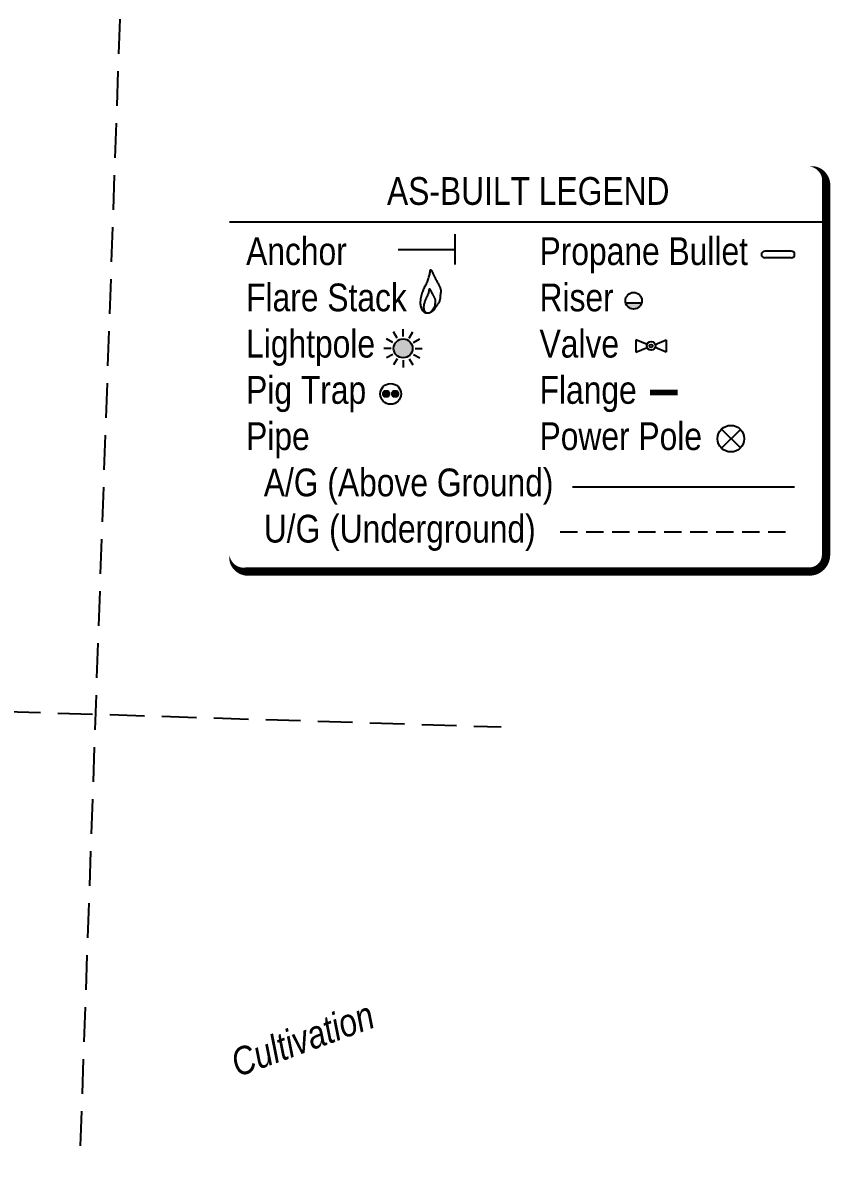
# Model space of a CAD drawing. Extents: x 338216 to 346362, y 6125251 to 6136161.
# Drawn here: x 345964.4 to 346255.4, y 6125349.4 to 6125760.3 of the extents above; entities that cross this region are included whole.
import ezdxf
from ezdxf.enums import TextEntityAlignment as Align

# ---------------------------------------------------------------- set-up
doc = ezdxf.new("R2010")
doc.units = 0
doc.header["$LTSCALE"] = 5
for name, pattern in [('foc-ACCESSROAD', [3.75, 2.5, -1.25]), ('POWERLINE5', [7.799999999999997, 2.399999999999999, -0.6, 0.6, -0.6, 0.6, -0.6, 2.399999999999999]), ('UG_PIPE', [1.875, 1.25, -0.625])]:
    doc.linetypes.add(name, pattern=pattern)
for name, color, linetype in [('AS-PIPE-AG', 44, 'Continuous'), ('AS-PIPE-UG', 44, 'UG_PIPE'), ('AS-POWER-EXISTING', 72, 'POWERLINE5'), ('AS-SYMBOL', 7, 'Continuous'), ('C-WS', 13, 'foc-ACCESSROAD'), ('CG-NOTES', 7, 'Continuous')]:
    doc.layers.add(name, color=color, linetype=linetype)
doc.layers.add('T-TEXT', color=48, linetype='Continuous', lineweight=18)
doc.styles.add('80L', font='ARIALN.TTF', dxfattribs={"height": 10})
doc.styles.add('80LS', font='ARIALNI.TTF', dxfattribs={"height": 10})

# ---------------------------------------------------------------- blocks, each defined once
blk = doc.blocks.new('as-built legend')
blk.add_hatch(color=48).paths.add_polyline_path([(38.33917678623402, 16.13317847199164), (32.52970197905961, 16.13155342135792, 0.7745966773228882)])
h = blk.add_hatch(color=48)
h.dxf.hatch_style = 1
edge = h.paths.add_edge_path()
edge.add_arc((-47.68361439403816, -0.304296726080338), 3.412457288574155, 0, 360)
at = {"layer": 'AS-SYMBOL'}
h = blk.add_hatch(color=48, dxfattribs=at)
h.dxf.hatch_style = 1
h.paths.add_polyline_path([(-52.6772293846625, -16.69717869406804, 1), (-54.9272293846625, -16.69717869406804, 1)])
h = blk.add_hatch(color=48, dxfattribs=at)
h.dxf.hatch_style = 1
h.paths.add_polyline_path([(-49.41978747485336, -16.69717869406804, 1), (-51.66978747485336, -16.69717869406804, 1)])
at = {"color": 1}
blk.add_line((-110.3326814229076, 45.2886421193798), (104.796979148683, 45.2886421193798), dxfattribs=at)
at = {"color": 48}
for p, q in [((92.28330852974977, 34.74268958876678), (82.68330852975123, 34.74268958876701)), ((92.28330852974977, 32.34268958876669), (82.68330852975123, 32.34268958876692)), ((32.52970197905961, 16.13155342135792), (38.33917678623402, 16.13317847199278)), ((-49.83794464521634, 3.427112725242296), (-51.13086765236585, 5.666521063913478)), ((-47.68361439403816, 4.004363776276023), (-47.68361439403816, 6.590209790589824)), ((-45.52928414285998, 3.427112725242296), (-44.23636113571047, 5.666521063913478)), ((-51.41502384535852, 1.850033525097842), (-53.65443218402288, 3.142956532254175)), ((-43.9522049427178, 1.850033525097842), (-41.71279660405344, 3.142956532254175)), ((36.19746200439113, 2.774019862622026), (36.19746200439113, -1.626530137378268)), ((40.25359819658843, 1.151565385742742), (36.19746200439113, 2.774019862622026)), ((43.14270081219729, 1.151565385742742), (47.19883700439095, 2.774019862622026)), ((47.19883700439095, 2.774019862622026), (47.19883700439095, -1.626530137378268)), ((-51.99227489639452, -0.304296726080338), (-54.57812091071173, -0.304296726080338)), ((-51.41502384535852, -2.458626977258518), (-53.65443218402288, -3.751549984414851)), ((-49.83794464521634, -4.035706177402972), (-51.13086765236585, -6.275114516074154)), ((-45.52928414285998, -4.035706177402972), (-44.23636113571047, -6.275114516074154)), ((-43.9522049427178, -2.458626977258518), (-41.71279660405344, -3.751549984414851)), ((-43.3749538916818, -0.304296726080338), (-40.78910787736459, -0.304296726080338)), ((36.19746200439113, -1.626530137378268), (40.25359819658843, -0.00407566049898378)), ((47.19883700439095, -1.626530137378268), (43.14270081219729, -0.00407566049898378)), ((-47.68361439403816, -4.612957228436699), (-47.68361439403816, -7.1988032427505))]:
    blk.add_line(p, q, dxfattribs=at)
at = {"color": 1, "flags": 128}
blk.add_lwpolyline([(-104.3326814229076, -80.73501589439184, 3, 3, 0), (98.79697914868302, -80.73501589439184, 3, 3, 0.414213562373095), (104.796979148683, -74.73501589439184, 3, 3, 0), (104.796979148683, 59.2886421193798, 3, 0, 0.414213562373095), (98.79697914868302, 65.2886421193798, 0, 0, 0), (-104.3326814229076, 65.2886421193798, 0, 0, 0.414213562373095), (-110.3326814229076, 59.2886421193798, 0, 0, 0), (-110.3326814229076, -74.73501589439184, 0, 3, 0.414213562373095)], format="xyseb", close=True, dxfattribs=at)
at = {"color": 48, "flags": 128}
for points in [[(-37.58391309650688, 12.69166729052631), (-37.78672911897229, 12.58905483318631), (-38.00238171782621, 12.50309656079298), (-38.22719489510928, 12.43462080928839), (-38.45749264376718, 12.38445591006712), (-38.68959896129309, 12.35343019452375), (-38.91983784518015, 12.34237199860036), (-39.14453329292155, 12.35210965141778), (-39.36000930201044, 12.38347148891808), (-39.56336990261843, 12.43721311929949), (-39.75483926472589, 12.51379927389098), (-39.93542158644414, 12.61362196082518), (-40.10612107270572, 12.73707318596098), (-40.26794192162197, 12.88454495970473), (-40.4218883426729, 13.05642929018904), (-40.56896452942237, 13.25311818554655), (-40.71017468907667, 13.47500365390988), (-40.84581993259417, 13.72244670328473), (-40.97338902459524, 13.99568435253786), (-41.08966763345234, 14.29492261131418), (-41.19144143435915, 14.62036750290099), (-41.27549609796188, 14.97222503921694), (-41.3386172994542, 15.35070123900186), (-41.37759071175606, 15.75600211644814), (-41.38920200323992, 16.18833369029562), (-41.37127404367857, 16.64668959101436), (-41.32577846524509, 17.12521392555391), (-41.25572409241795, 17.61683841259401), (-41.16411974967559, 18.11449477536189), (-41.05397426604395, 18.61111473253732), (-40.92829646372775, 19.09963000507378), (-40.79009517175291, 19.5729723161985), (-40.64237921005042, 20.02407338459125), (-40.48780207033997, 20.44787727918265), (-40.32759586783141, 20.84737745171697), (-40.16263738270209, 21.2275797019156), (-39.99380339967684, 21.59348982949996), (-39.82197069211179, 21.95011363646518), (-39.64801604473178, 22.30245691571145), (-39.47281623316667, 22.65552547150764), (-39.29724803986755, 23.01432510357517), (-39.12250357137236, 23.38264357312983), (-38.95103624193507, 23.75939651919725), (-38.7856147898965, 24.14228153320255), (-38.62900796041868, 24.52899621793949), (-38.48398449184242, 24.91723817165439), (-38.35331312478229, 25.30470499259354), (-38.23976260212658, 25.68909427672952), (-38.14610166448983, 26.0681036268561), (-38.07374987393996, 26.43823402586168), (-38.01873007153699, 26.79119999520299), (-37.97571592661552, 27.11751944780008), (-37.93938110168892, 27.40771028975178), (-37.90439925927058, 27.65229042943065), (-37.86544407096881, 27.84177777975674), (-37.81718919474952, 27.96669024682888), (-37.7543082999473, 28.01754574129336), (-37.67290911303644, 27.98845639681349), (-37.57483561406116, 27.88791125731041), (-37.46336584702658, 27.72799358972225), (-37.34177785821157, 27.52078666098714), (-37.21334968934752, 27.27837374031697), (-37.08135938216583, 27.01283809464985), (-36.94908498749282, 26.73626299092393), (-36.81980454251243, 26.46073170062482), (-36.69592551380629, 26.19579850197442), (-36.57637304234595, 25.94090173651966), (-36.45920169167948, 25.6929507548175), (-36.34246602308122, 25.44885490969864), (-36.22422060009922, 25.20552355399377), (-36.10251998173408, 24.95986604280733), (-35.97541873608134, 24.70879172442255), (-35.84097141759412, 24.44920995394386), (-35.69801992801513, 24.17908474790056), (-35.54855547866464, 23.90059877989006), (-35.39535662360504, 23.6169893826609), (-35.24120191235124, 23.33149389805658), (-35.08886989441817, 23.04734965655189), (-34.94113911932072, 22.76779399999032), (-34.80078813657383, 22.49606426339415), (-34.67059550023987, 22.23539778178565), (-34.55292239498885, 21.98819274490052), (-34.44846058931216, 21.75349076132807), (-34.35748448230879, 21.52949428754982), (-34.28026847762521, 21.31440578004731), (-34.2170869789079, 21.10642770212326), (-34.16821438752959, 20.90376251025918), (-34.13392510941048, 20.70461266321036), (-34.11449354592332, 20.50718062200576), (-34.109699947232, 20.30983213153195), (-34.11734794502263, 20.11158610621169), (-34.13474701977248, 19.91162474887278), (-34.15920664968507, 19.70913026234302), (-34.1880363152377, 19.50328484945021), (-34.21854549236014, 19.29327070847467), (-34.24804366152966, 19.07827004679166), (-34.27384030322355, 18.85746506268151), (-34.29424302970074, 18.63038567243893), (-34.31155198262059, 18.39795262121515), (-34.32906544679281, 18.16143436990205), (-34.35008169565845, 17.92209937484404), (-34.37789900947973, 17.68121609693299), (-34.41581566624518, 17.44005299478704), (-34.46712994621703, 17.1998785247506), (-34.53514012738378, 16.96196114544182), (-34.62202653002532, 16.72746234298575), (-34.72549765722943, 16.49711569761894), (-34.84214404528029, 16.27154782163234), (-34.96855624183081, 16.05138532049568), (-35.10132478316518, 15.83725480195244), (-35.23704021693629, 15.62978287829355), (-35.37229308170208, 15.42959615498876), (-35.50367392056796, 15.23732124205526), (-35.62857118316242, 15.05325031921348), (-35.7475649543012, 14.87633785181788), (-35.86203322759684, 14.70520387037868), (-35.9733539966619, 14.53846841450104), (-36.08290525056145, 14.3747515169689), (-36.19206498745552, 14.21267321511368), (-36.30221119640919, 14.05085354399307), (-36.414721871035, 13.88791253639101), (-36.53101138245984, 13.7230820399036), (-36.65263961868914, 13.55804113636441), (-36.78120284296892, 13.39508072469289), (-36.9182973230927, 13.23649169243981), (-37.0655193223065, 13.08456494079837), (-37.22446510840382, 12.94159135959308), (-37.39673094463069, 12.80986184546964)], [(-38.04157273810415, 12.54669830523017), (-38.15514971113953, 12.48923532720983), (-38.27591516658867, 12.44109869667045), (-38.40181054504865, 12.40275227409984), (-38.53077728484277, 12.37465993135447), (-38.66075682202063, 12.35728553119588), (-38.78969059717929, 12.35109294093309), (-38.91552004864207, 12.35654602787508), (-39.03618661473229, 12.37410865478341), (-39.15006855043612, 12.40420396861555), (-39.25729139330724, 12.44709221445919), (-39.35841749301471, 12.50299291932424), (-39.4540092060488, 12.57212560567314), (-39.54462888207854, 12.65470980051577), (-39.63083887532048, 12.75096502631459), (-39.71320153999113, 12.86111080553201), (-39.79227923030703, 12.98536666745167), (-39.86824056658588, 13.12393477682963), (-39.93967925856123, 13.27694785850144), (-40.00479527979405, 13.44452128414378), (-40.06178860839282, 13.62677042315954), (-40.10885922019224, 13.82381064495166), (-40.14420709330079, 14.03575731664932), (-40.16603220355319, 14.26272580765544), (-40.17253452678415, 14.50483148964668), (-40.16249486942979, 14.76151079423107), (-40.13701734441565, 15.02948442002707), (-40.09778689526865, 15.30479413467947), (-40.04648846551572, 15.58348169673809), (-39.98480699413631, 15.86158887157399), (-39.91442742465733, 16.1351574245582), (-39.83703470060573, 16.40022911878805), (-39.75431376323468, 16.65284571736083), (-39.66775056317783, 16.89017589733157), (-39.57803509086443, 17.11389599385984), (-39.48565833928296, 17.32680925606292), (-39.39111130824313, 17.53171892623686), (-39.29488499300714, 17.73142825804644), (-39.19747038883725, 17.92874049606144), (-39.09935849554313, 18.12645888712541), (-39.00104030838702, 18.32738668035563), (-38.90318340557496, 18.53364502430668), (-38.80716169936204, 18.74462667210355), (-38.71452568722088, 18.95904228085601), (-38.62682586207666, 19.17560250312636), (-38.54561271912826, 19.39301799829809), (-38.47243675584832, 19.60999941665978), (-38.40884846288827, 19.82525741759491), (-38.35639833772075, 20.0375026536658), (-38.31588133328478, 20.24477567765462), (-38.28507024484861, 20.44243662048575), (-38.26098232314689, 20.62517551330347), (-38.240634821188, 20.78768238497832), (-38.22104498970657, 20.9246472621071), (-38.19923008398473, 21.03076017810781), (-38.17220735475712, 21.10071115957726), (-38.13699405275838, 21.12919023765971), (-38.09141050799735, 21.11290020529668), (-38.03648934938974, 21.05659492535597), (-37.97406627830424, 20.96704103159755), (-37.90597700520448, 20.85100515323393), (-37.83405722918542, 20.71525391720388), (-37.76014265843696, 20.56655395499365), (-37.68606899660153, 20.41167189808948), (-37.61367194732156, 20.25737437343014), (-37.54429969097328, 20.10901178373206), (-37.47735030804688, 19.96626959389505), (-37.41173435121891, 19.82741704459659), (-37.34636237771338, 19.69072337196667), (-37.28014494020681, 19.5544578121353), (-37.21199259592322, 19.41688960577994), (-37.14081589753914, 19.27628798675687), (-37.06552540000484, 19.13092219574355), (-36.98547256311213, 18.9796520810869), (-36.90177247284009, 18.82369993772772), (-36.81598111318817, 18.66487867737123), (-36.729654474977, 18.50500120490142), (-36.64434854447973, 18.34588042974974), (-36.561619312517, 18.1893292636214), (-36.48302276081449, 18.03716060912666), (-36.41011488474032, 17.89118738024445), (-36.34421794634545, 17.75275255958877), (-36.28571933352941, 17.62131944751491), (-36.23477271451702, 17.49588142210814), (-36.19153175298561, 17.37543185918003), (-36.15615011261252, 17.25896413454211), (-36.12878146162257, 17.14547162855342), (-36.10957946596682, 17.03394771475178), (-36.09869779159635, 16.92338576894872), (-36.09601337478307, 16.81287061664807), (-36.10029625354582, 16.70185284119543), (-36.11003973622428, 16.58987448244989), (-36.12373712888439, 16.47647756890183), (-36.13988173986581, 16.3612041381366), (-36.15696687978198, 16.2435962186446), (-36.17348585469881, 16.12319584801116), (-36.18793197522973, 15.99954505700043), (-36.19935750014702, 15.87238059919218), (-36.20905051496447, 15.74221808987022), (-36.21885805335478, 15.60976786940773), (-36.23062715353808, 15.4757402713567), (-36.24620484918705, 15.34084563609031), (-36.26743817852184, 15.20579429943427), (-36.29617417521513, 15.07129659494058), (-36.33425987521332, 14.93806286298241), (-36.38291626151113, 14.80674353324321), (-36.44086009165403, 14.67774941311109), (-36.50618207023581, 14.55143140155815), (-36.5769728995765, 14.42814039983023), (-36.65132328426989, 14.3082273114469), (-36.72732392663602, 14.19204303310653), (-36.80306553126866, 14.07993846832869), (-36.87663880048785, 13.97226451835922), (-36.94658126681315, 13.86918480129498), (-37.01321777901467, 13.770113818553), (-37.07732001151453, 13.67427879067509), (-37.13965964328236, 13.58090693365557), (-37.20100834646655, 13.48922547258371), (-37.26213779776299, 13.39846162345384), (-37.32381967386755, 13.30784260680775), (-37.3868256514761, 13.21659564318725), (-37.45194777769211, 13.12429056433575), (-37.52005959034432, 13.0318676581719), (-37.59205499766904, 12.94060982836345), (-37.66882790562886, 12.85179996948318), (-37.75127222473384, 12.76672098974632), (-37.84028186549403, 12.68665578372566), (-37.93675073387203, 12.61288725508894)]]:
    blk.add_lwpolyline(points, close=True, dxfattribs=at)
at = {"color": 48, "const_width": 2, "flags": 128}
blk.add_lwpolyline([(41.29319881260017, -16.18949851839125), (46.29319881260017, -16.18949851839125), (51.29319881260017, -16.18949851839125)], dxfattribs=at)
at = {"color": 48}
for centre, radius in [((35.43422958952215, 16.88236588799123), 3), ((-47.68361439403816, -0.304296726080338), 3.412457288574155), ((41.69814950439104, 0.5737448626218793), 1.555829372975246), ((41.69814950439104, 0.5737448626218793), 0.5500687500000054)]:
    blk.add_circle(centre, radius, dxfattribs=at)
for centre, start, end in [((82.68330852975123, 33.54268958876696), 90, 270), ((92.28330852974977, 33.54268958876673), 270, 90)]:
    blk.add_arc(centre, 1.200000000000045, start, end, dxfattribs=at)
at = {"layer": 'AS-PIPE-AG', "flags": 128}
blk.add_lwpolyline([(13.42403402089985, -50.15725033047329), (93.42403402089985, -50.15725033047329)], dxfattribs=at)
at = {"layer": 'AS-PIPE-UG', "flags": 128}
blk.add_lwpolyline([(8.964789847952488, -66.48324293241558), (93.33819631857477, -66.48324293241558)], dxfattribs=at)
at = {"layer": 'AS-POWER-EXISTING', "linetype": 'Continuous'}
for p, q in [((73.96405870648232, -36.16394404740663), (67.09995681484361, -29.4533312388869)), ((67.09995681484361, -36.24155633827672), (73.96405870648232, -29.530943529757))]:
    blk.add_line(p, q, dxfattribs=at)
blk.add_circle((70.4940693645367, -32.84744378858181), 4.800000000000001, dxfattribs=at)
at = {"layer": 'AS-SYMBOL', "color": 72}
blk.add_line((-28.86086623193114, 29.87405048974324), (-28.86086623193114, 40.87405048974324), dxfattribs=at)
at = {"layer": 'AS-SYMBOL', "color": 72, "flags": 128}
blk.add_lwpolyline([(-49.48586623193114, 35.37405048974324), (-28.86086623193114, 35.37405048974324)], dxfattribs=at)
at = {"layer": 'AS-SYMBOL', "color": 48}
for centre, radius in [((-52.17350842975793, -16.7208909581077), 3.75), ((-53.8022293846625, -16.69717869406804), 1.125), ((-50.54478747485336, -16.69717869406804), 1.125)]:
    blk.add_circle(centre, radius, dxfattribs=at)
at = {"insert": (-60.29925270178137, 61.42140999169987), "char_height": 10, "attachment_point": 1, "style": '80L'}
blk.add_mtext_dynamic_manual_height_columns('\\pi6.8078;AS-BUILT LEGEND', width=114.8298234719477, gutter_width=45, heights=[0], dxfattribs=at)
at = {"layer": 'CG-NOTES', "char_height": 10, "attachment_point": 1, "style": '80L'}
for s, insert, width in [('Anchor\\PFlare Stack\\PLightpole\\PPig Trap\\PPipe\\P  A/G (Above Ground)\\P  U/G (Underground)', (-104.2885725209526, 39.72872499759251), 110.2091405184175), ('Propane Bullet\\PRiser\\PValve\\PFlange\\PPower Pole', (1.510508035531529, 39.72872499759251), 85.18185538881309)]:
    blk.add_mtext(s, dxfattribs=dict(at, insert=insert, width=width))

msp = doc.modelspace()

# ---------------------------------------------------------------- linework, layer by layer
at = {"layer": 'C-WS', "flags": 128}
for points in [[(346136.8292180986, 6126189.88586342), (345889.3897093319, 6126187.239238047), (345888.5901159822, 6126164.419864529), (345865.8376201311, 6125515.092676496), (345865.8376201311, 6125515.092676496), (346136.8292180986, 6125506.592761802)], [(345359.8769056418, 6125349.397076456), (345389.1276110182, 6126181.915145997), (346013.3297308168, 6126159.983667314), (345984.8495927653, 6125349.397076456)]]:
    msp.add_lwpolyline(points, dxfattribs=at)

# ---------------------------------------------------------------- block references
at = {"layer": 'CG-NOTES', "xscale": 0.99978011, "yscale": 0.99978011, "zscale": 0.99978011}
msp.add_blockref('as-built legend', (346149.1327578488, 6125643.309010959), dxfattribs=at)

# ---------------------------------------------------------------- texts
at = {"layer": 'T-TEXT', "style": '80LS'}
msp.add_text('Cultivation', height=9.99559068615501, rotation=19.99999999891237, dxfattribs=at).set_placement((346065.1861294623, 6125394.181982337), align=Align.MIDDLE_CENTER)

doc.saveas('drawing.dxf')
